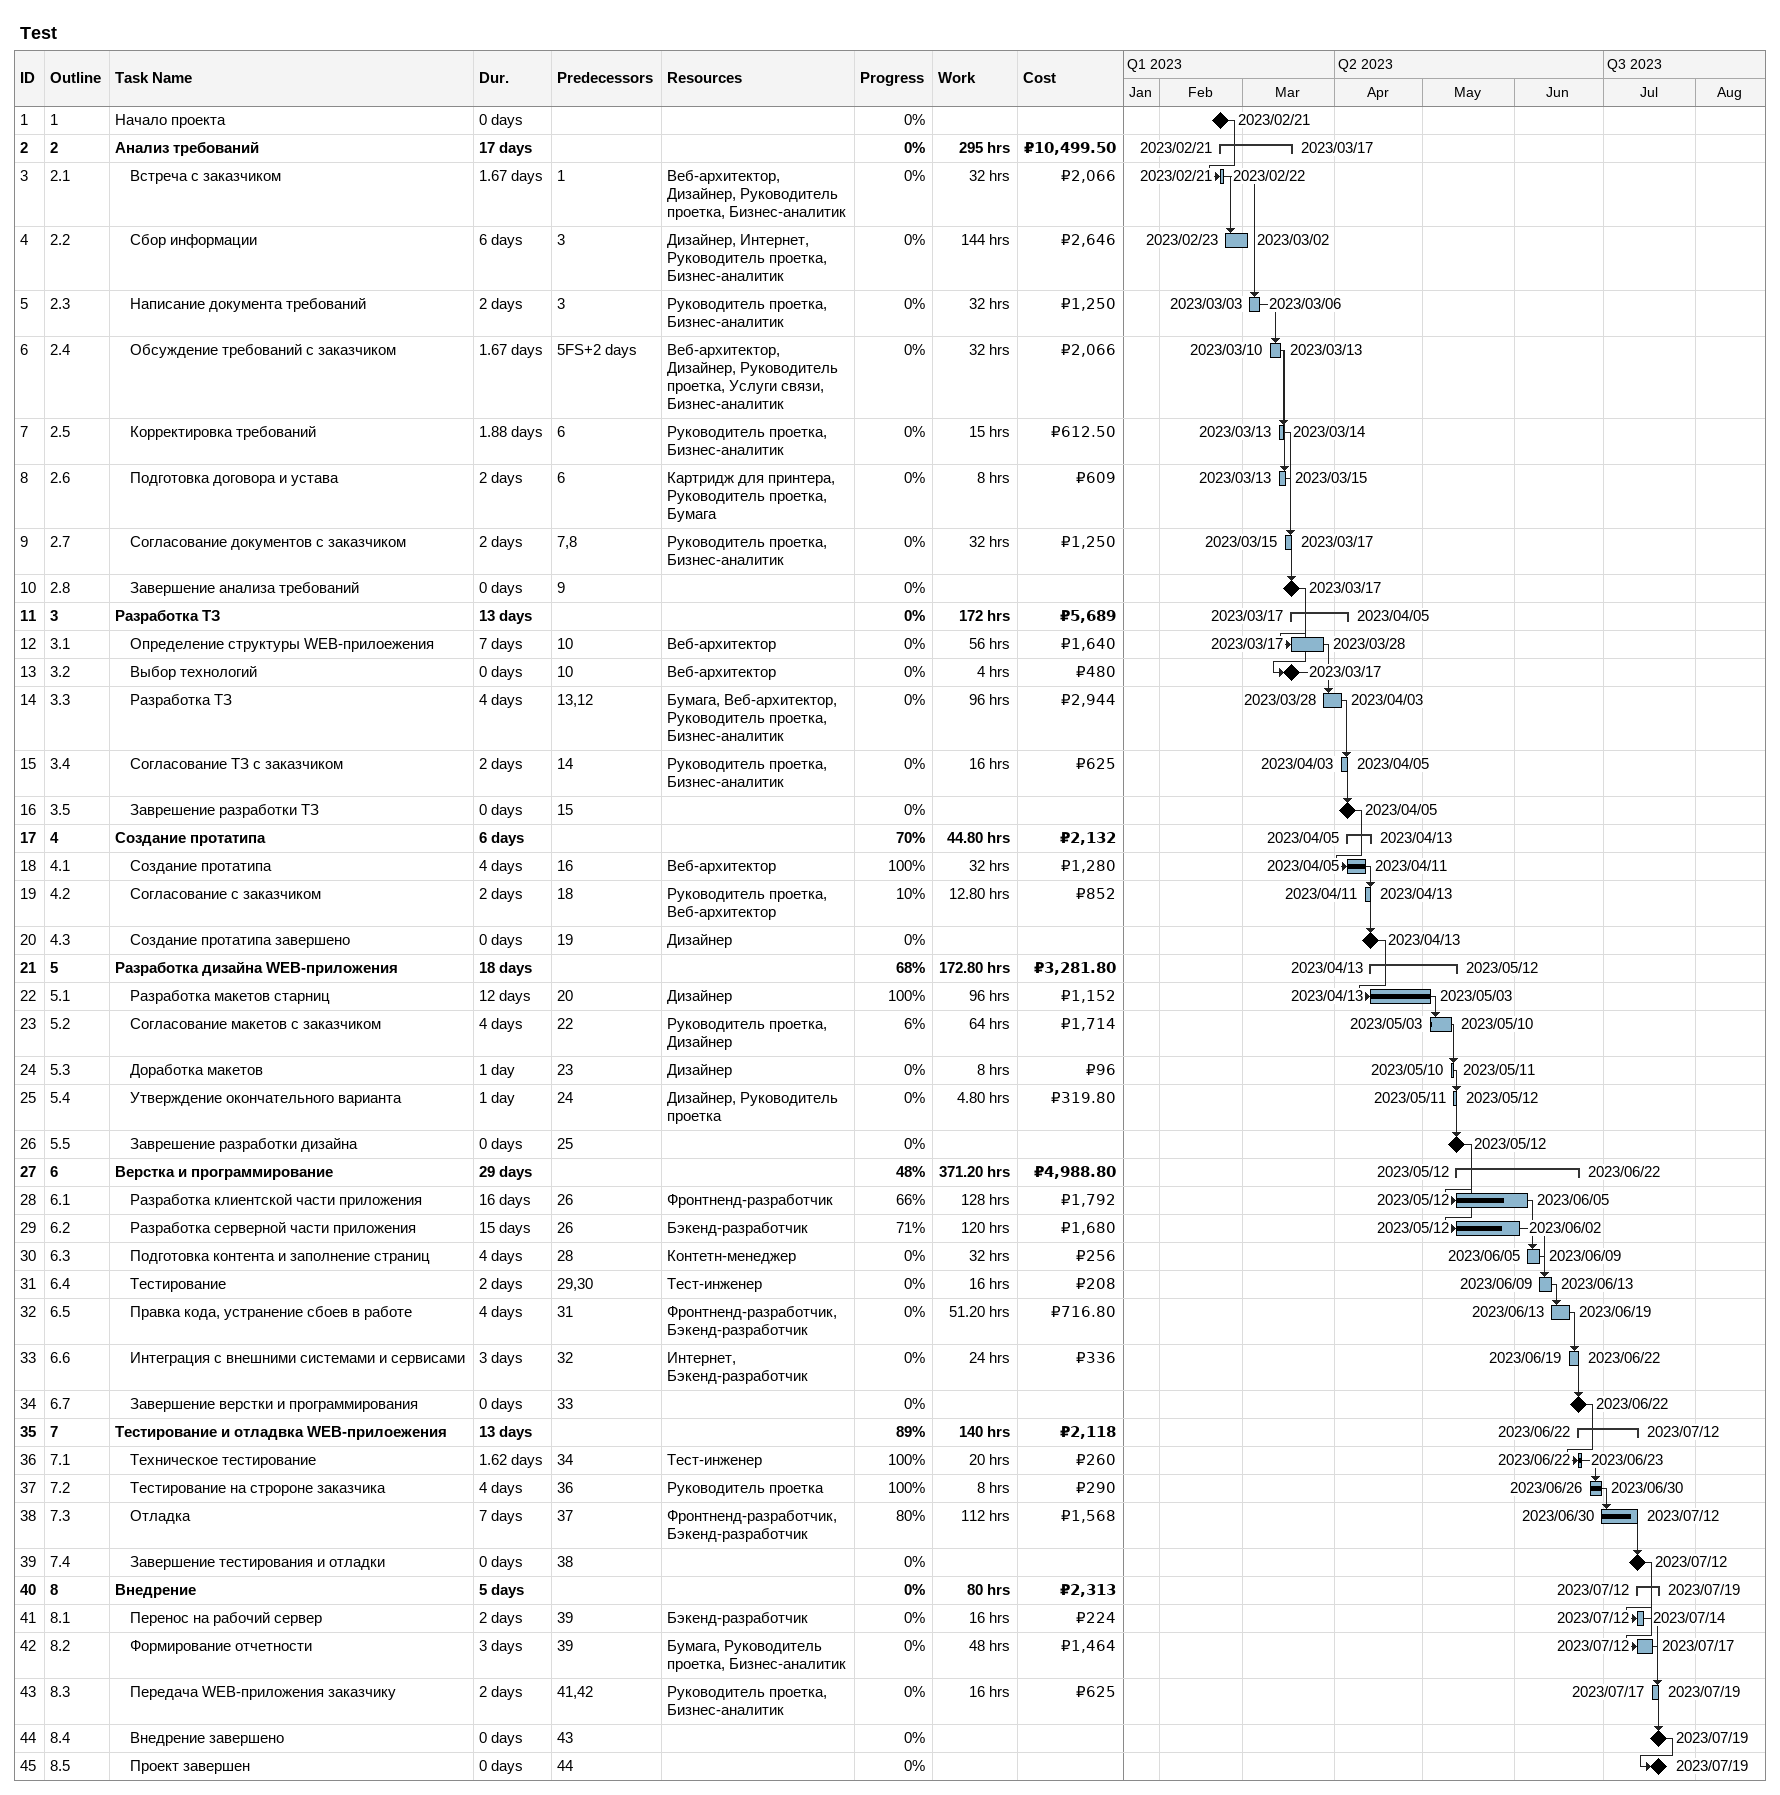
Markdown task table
Test

| ID | WBS | Task | Duration | Start | Finish | Predecessors | Resources | % complete | Work (h) | Cost (₽) |
|---|---|---|---|---|---|---|---|---|---|---|
| 1 | 1 | Начало проекта | 0d | 2023-02-21 | 2023-02-21 |  |  | 0 |  |  |
| 2 | 2 | **Анализ требований** | 17d | 2023-02-21 | 2023-03-17 |  |  | 0 | 295 | 10499.50 |
| 3 | 2.1 | Встреча с заказчиком | 1.67d | 2023-02-21 | 2023-02-22 | 1 | Веб-архитектор, Дизайнер, Руководитель проетка, Бизнес-аналитик | 0 | 32 | 2066 |
| 4 | 2.2 | Сбор информации | 6d | 2023-02-23 | 2023-03-02 | 3 | Дизайнер, Интернет, Руководитель проетка, Бизнес-аналитик | 0 | 144 | 2646 |
| 5 | 2.3 | Написание документа требований | 2d | 2023-03-03 | 2023-03-06 | 3 | Руководитель проетка, Бизнес-аналитик | 0 | 32 | 1250 |
| 6 | 2.4 | Обсуждение требований с заказчиком | 1.67d | 2023-03-10 | 2023-03-13 | 5FS+2d | Веб-архитектор, Дизайнер, Руководитель проетка, Услуги связи, Бизнес-аналитик | 0 | 32 | 2066 |
| 7 | 2.5 | Корректировка требований | 1.88d | 2023-03-13 | 2023-03-14 | 6 | Руководитель проетка, Бизнес-аналитик | 0 | 15 | 612.50 |
| 8 | 2.6 | Подготовка договора и устава | 2d | 2023-03-13 | 2023-03-15 | 6 | Картридж для принтера, Руководитель проетка, Бумага | 0 | 8 | 609 |
| 9 | 2.7 | Согласование документов с заказчиком | 2d | 2023-03-15 | 2023-03-17 | 7, 8 | Руководитель проетка, Бизнес-аналитик | 0 | 32 | 1250 |
| 10 | 2.8 | Завершение анализа требований | 0d | 2023-03-17 | 2023-03-17 | 9 |  | 0 |  |  |
| 11 | 3 | **Разработка ТЗ** | 13d | 2023-03-17 | 2023-04-05 |  |  | 0 | 172 | 5689 |
| 12 | 3.1 | Определение структуры WEB-прилоежения | 7d | 2023-03-17 | 2023-03-28 | 10 | Веб-архитектор | 0 | 56 | 1640 |
| 13 | 3.2 | Выбор технологий | 0d | 2023-03-17 | 2023-03-17 | 10 | Веб-архитектор | 0 | 4 | 480 |
| 14 | 3.3 | Разработка ТЗ | 4d | 2023-03-28 | 2023-04-03 | 13, 12 | Бумага, Веб-архитектор, Руководитель проетка, Бизнес-аналитик | 0 | 96 | 2944 |
| 15 | 3.4 | Согласование ТЗ с заказчиком | 2d | 2023-04-03 | 2023-04-05 | 14 | Руководитель проетка, Бизнес-аналитик | 0 | 16 | 625 |
| 16 | 3.5 | Заврешение разработки ТЗ | 0d | 2023-04-05 | 2023-04-05 | 15 |  | 0 |  |  |
| 17 | 4 | **Создание протатипа** | 6d | 2023-04-05 | 2023-04-13 |  |  | 70 | 44.80 | 2132 |
| 18 | 4.1 | Создание протатипа | 4d | 2023-04-05 | 2023-04-11 | 16 | Веб-архитектор | 100 | 32 | 1280 |
| 19 | 4.2 | Согласование с заказчиком | 2d | 2023-04-11 | 2023-04-13 | 18 | Руководитель проетка, Веб-архитектор | 10 | 12.80 | 852 |
| 20 | 4.3 | Создание протатипа завершено | 0d | 2023-04-13 | 2023-04-13 | 19 | Дизайнер | 0 |  |  |
| 21 | 5 | **Разработка дизайна WEB-приложения** | 18d | 2023-04-13 | 2023-05-12 |  |  | 68 | 172.80 | 3281.80 |
| 22 | 5.1 | Разработка макетов старниц | 12d | 2023-04-13 | 2023-05-03 | 20 | Дизайнер | 100 | 96 | 1152 |
| 23 | 5.2 | Согласование макетов с заказчиком | 4d | 2023-05-03 | 2023-05-10 | 22 | Руководитель проетка, Дизайнер | 6 | 64 | 1714 |
| 24 | 5.3 | Доработка макетов | 1d | 2023-05-10 | 2023-05-11 | 23 | Дизайнер | 0 | 8 | 96 |
| 25 | 5.4 | Утверждение окончательного варианта | 1d | 2023-05-11 | 2023-05-12 | 24 | Дизайнер, Руководитель проетка | 0 | 4.80 | 319.80 |
| 26 | 5.5 | Заврешение разработки дизайна | 0d | 2023-05-12 | 2023-05-12 | 25 |  | 0 |  |  |
| 27 | 6 | **Верстка и программирование** | 29d | 2023-05-12 | 2023-06-22 |  |  | 48 | 371.20 | 4988.80 |
| 28 | 6.1 | Разработка клиентской части приложения | 16d | 2023-05-12 | 2023-06-05 | 26 | Фронтненд-разработчик | 66 | 128 | 1792 |
| 29 | 6.2 | Разработка серверной части приложения | 15d | 2023-05-12 | 2023-06-02 | 26 | Бэкенд-разработчик | 71 | 120 | 1680 |
| 30 | 6.3 | Подготовка контента и заполнение страниц | 4d | 2023-06-05 | 2023-06-09 | 28 | Контетн-менеджер | 0 | 32 | 256 |
| 31 | 6.4 | Тестирование | 2d | 2023-06-09 | 2023-06-13 | 29, 30 | Тест-инженер | 0 | 16 | 208 |
| 32 | 6.5 | Правка кода, устранение сбоев в работе | 4d | 2023-06-13 | 2023-06-19 | 31 | Фронтненд-разработчик, Бэкенд-разработчик | 0 | 51.20 | 716.80 |
| 33 | 6.6 | Интеграция с внешними системами и сервисами | 3d | 2023-06-19 | 2023-06-22 | 32 | Интернет, Бэкенд-разработчик | 0 | 24 | 336 |
| 34 | 6.7 | Завершение верстки и программирования | 0d | 2023-06-22 | 2023-06-22 | 33 |  | 0 |  |  |
| 35 | 7 | **Тестирование и отладвка WEB-прилоежения** | 13d | 2023-06-22 | 2023-07-12 |  |  | 89 | 140 | 2118 |
| 36 | 7.1 | Техническое тестирование | 1.62d | 2023-06-22 | 2023-06-23 | 34 | Тест-инженер | 100 | 20 | 260 |
| 37 | 7.2 | Тестирование на стророне заказчика | 4d | 2023-06-26 | 2023-06-30 | 36 | Руководитель проетка | 100 | 8 | 290 |
| 38 | 7.3 | Отладка | 7d | 2023-06-30 | 2023-07-12 | 37 | Фронтненд-разработчик, Бэкенд-разработчик | 80 | 112 | 1568 |
| 39 | 7.4 | Завершение тестирования и отладки | 0d | 2023-07-12 | 2023-07-12 | 38 |  | 0 |  |  |
| 40 | 8 | **Внедрение** | 5d | 2023-07-12 | 2023-07-19 |  |  | 0 | 80 | 2313 |
| 41 | 8.1 | Перенос на рабочий сервер | 2d | 2023-07-12 | 2023-07-14 | 39 | Бэкенд-разработчик | 0 | 16 | 224 |
| 42 | 8.2 | Формирование отчетности | 3d | 2023-07-12 | 2023-07-17 | 39 | Бумага, Руководитель проетка, Бизнес-аналитик | 0 | 48 | 1464 |
| 43 | 8.3 | Передача WEB-приложения заказчику | 2d | 2023-07-17 | 2023-07-19 | 41, 42 | Руководитель проетка, Бизнес-аналитик | 0 | 16 | 625 |
| 44 | 8.4 | Внедрение завершено | 0d | 2023-07-19 | 2023-07-19 | 43 |  | 0 |  |  |
| 45 | 8.5 | Проект завершен | 0d | 2023-07-19 | 2023-07-19 | 44 |  | 0 |  |  |
